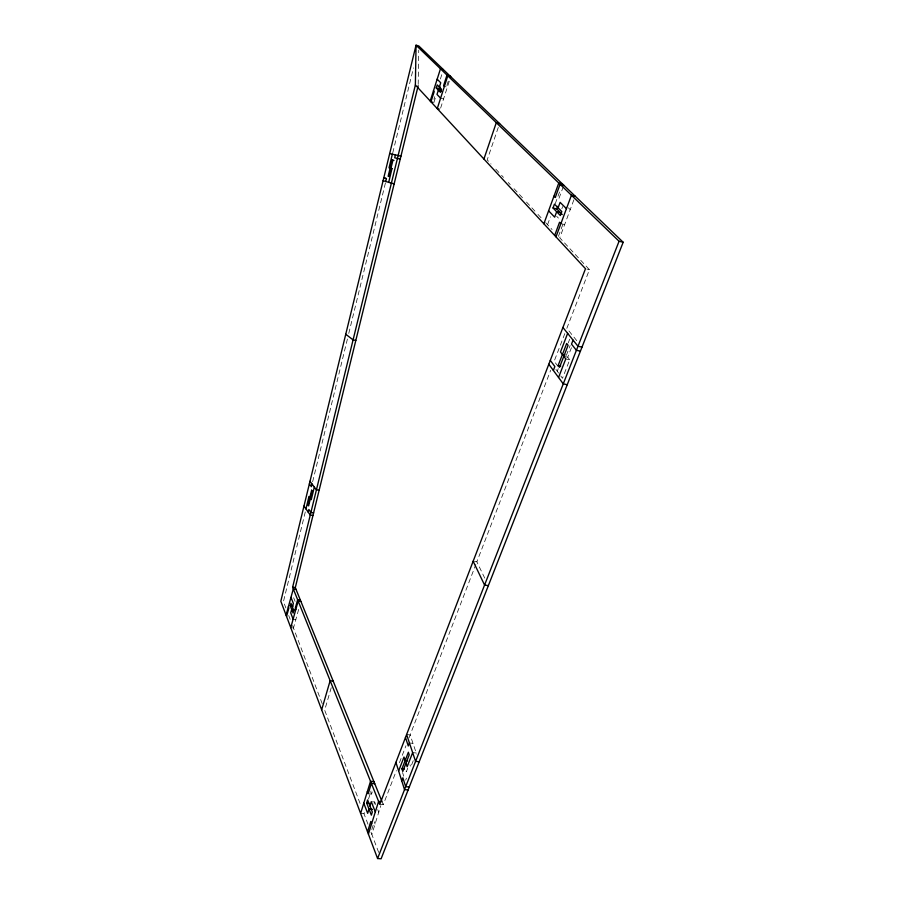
<?xml version="1.0" encoding="UTF-8"?>
<svg xmlns="http://www.w3.org/2000/svg" width="904" height="904" viewBox="0 0 904 904"><rect width="100%" height="100%" fill="white"/><g stroke="black" fill="none" stroke-linecap="round" stroke-linejoin="round"><path stroke-width="0.68" stroke-dasharray="4.52 3.39" d="M418.19 84.388L418.733 50.093M305.292 511.935L283.449 601.601L285.856 607.929M312.648 481.753L347.78 337.508M348.774 333.418L385.477 182.766M392.765 152.855L413.456 67.902M298.67 609.398L293.472 628.009L290.76 627.647M331.237 687.684L324.672 710.171L361.001 805.871M367.984 824.267L363.996 813.736L365.171 809.894M368.538 799.012L371.013 790.989M369.295 793.848L371.555 794.062L372.358 791.475M374.03 804.131L374.697 801.984L372.414 801.769M371.804 829.567L373.42 824.369M378.663 852.382L371.838 834.403L380.821 805.634M433.931 99.248L434.756 96.683M440.395 78.998L442.146 73.506M433.852 102.604L435.909 96.186M448.26 81.168L446.553 86.445L447.344 87.225L444.384 86.411M440.621 108.107L449.48 80.592M498.262 127.464L487.199 159.884L491.03 163.997M547.553 224.689L550.446 216.802M555.259 203.682L560.084 190.552M563.328 186.574L558.966 198.428L555.259 197.479M561.847 208.756L562.661 206.575M558.423 236.362L563.316 223.186L564.661 224.587L562.152 223.955M573.859 199.874L559.745 237.786L589.442 269.663L566.831 328.344L577.78 341.915M379.793 804.368L383.251 804.684L396.404 770.581M399.432 762.705L405.975 745.732M409.003 737.89L475.843 564.435M484.725 578.108L476.86 561.813L550.672 370.312M564.808 333.61L554.175 361.216L558.762 367.352M557.259 371.228L558.265 368.64M568.232 342.932L569.678 339.203M566.333 355.374L570.153 345.554M407.715 768.264L406.337 771.813L405.5 769.225M560.774 375.974L562.491 378.29L569.723 359.758L567.746 357.193L572.062 346.13M405.67 780.107L406.438 778.141M413.241 760.705L410.744 767.123L409.953 764.727M360.617 813.43L363.996 813.736M412.653 752.625L416.247 753.009M409.433 742.975L412.992 743.359M406.608 734.523L410.145 734.918L416.608 754.083M293.122 619.161L295.845 619.522M474.397 561.429L476.86 561.813M565.768 358.911L569.723 359.758M563.802 356.357L567.746 357.193M586.809 269.042L589.442 269.663M440.598 98.186L443.548 98.988M568.413 207.83L570.221 209.649M556.661 216.282L558.401 218.09M495.821 169.138L500.613 174.28M501.573 175.308L503.483 177.365M508.274 182.506L510.195 184.563M514.026 188.687L522.648 197.942M526.478 202.055L537.021 213.367M537.97 214.395L541.801 218.508M545.643 222.633L552.084 229.548M555.926 369.431L559.971 374.889M382.053 801.701L383.251 804.684M293.653 597.747L295.099 601.386M370.719 791.96L371.555 794.062M374.697 801.984L375.714 804.549M377.748 809.668L378.765 812.233M374.233 821.77L375.092 823.985M370.99 832.166L371.838 834.403M288.726 615.511L290.173 619.308M292.534 625.523L322.197 703.651M402.551 772.524L403.726 776.197"/><path stroke-width="1.36" d="M415.377 84.987L585.487 268.725L379.793 804.368L292.625 587.227L415.377 84.987L416.043 45.2L418.789 45.98L623.172 242.261L381.092 858.8L377.578 858.517L280.828 601.239L416.043 45.2L619.07 241.244L623.172 242.261M305.959 508.918L308.987 496.477L309.823 497.641M312.027 484.002L311.371 486.657L309.349 483.934M385.703 181.512L386.415 178.608L383.793 177.839L386.415 178.619M392.37 154.143L389.036 167.85L391.963 168.607L388.686 182.405M392.121 159.997L388.155 176.269L388.946 176.495L392.924 160.2L392.121 159.997L393.952 160.46M308.207 512.15L308.863 509.506L310.908 512.41L313.598 512.851M314.332 487.075L311.27 499.641L310.422 498.466M395.41 154.844L394.698 157.782L400.212 159.138L295.303 587.611L382.053 801.701M400.212 159.138L418.168 85.756M286.059 615.149L293.303 588.945L295.992 589.329M286.545 616.449L288.862 608.076L288.365 606.787M290.286 605.804L290.975 603.296L293.811 610.584L293.111 613.104L290.286 605.804L292.975 606.177M292.387 606.923L293.359 603.431L290.975 597.374M290.76 627.647L298.162 601.047L300.896 601.42M321.654 709.821L330.141 680.701L333.169 681.062M360.617 813.43L370.527 781.282L373.906 781.61M366.662 803.023L367.612 799.961L372.312 812.041L371.352 815.137L366.662 803.023L368.922 803.238M369.951 805.961L371.273 801.667L375.307 811.928M367.555 831.872L370.798 821.465L371.646 823.691M368.403 834.109L378.595 801.385L380.9 801.599M430.214 101.022L440.474 68.794L443.389 69.608M436.27 87.982L437.253 84.908L441.502 89.236L440.508 92.344L436.27 87.982L439.186 88.784L441.31 90.954L438.372 90.151L437.005 94.434L440.598 98.186M439.367 87.066L440.745 82.761L437.163 79.179M439.186 88.784L439.841 86.739M483.922 159.025L496.296 122.684L499.596 123.577M543.869 223.774L558.774 183.015L562.491 183.987M553.033 207.999L554.457 204.101L561.813 211.581L560.356 215.525L553.033 207.999L556.751 208.926L562.265 214.564M556.751 208.926L557.7 206.338M558.107 207.818L560.118 202.36L566.435 208.688M554.672 235.435L559.553 222.248L560.887 223.65M555.983 236.859L571.43 195.241L575.226 196.213M398.63 770.942L404.009 757.032L405.161 760.58L407.534 760.829M409.433 742.975L408.28 745.969L405.467 737.506M553.35 370.414L554.853 366.527L550.299 360.391M567.655 333.373L560.469 352.006L562.401 354.526L565.023 355.091M401.952 768.863L408.382 752.252L409.229 754.817L402.777 771.451L401.952 768.863L404.314 769.112M558.152 365.498L566.684 343.475L568.096 345.272L559.531 367.352L558.152 365.498L560.774 366.052M401.726 780.74L402.868 777.79L405.693 786.661L409.286 787.011M412.653 752.625L407.162 766.761L405.998 763.157M558.548 377.465L565.768 358.911L563.802 356.357M573.068 340.119L571.509 344.13L576.413 350.289L580.424 351.159M377.578 858.517L619.07 241.244M372.403 809.351L368.99 809.046L367.668 813.317L363.781 803.193M374.753 783.7L371.363 783.372L368.165 793.746L367.329 791.633M408.122 789.983L404.529 789.633L395.918 762.343M419.196 761.756L415.58 761.383L406.608 734.523M294.388 609.804L291.687 609.432L290.726 612.923L293.122 619.161M300.365 600.12L297.642 599.736L295.269 608.279L295.777 609.601M292.625 587.227L295.303 587.611M488.363 585.622L484.567 585.046L473.154 561.237M312.953 515.517L310.253 515.088L303.97 506.07M319.123 490.296L316.423 489.844L309.993 481.301M355.814 340.458L353.08 339.893L345.757 334.231M567.249 384.708L563.271 383.884L548.807 364.244M582.006 347.125L577.984 346.255L562.921 327.485M389.703 153.533L400.935 156.177M394.144 183.907L383.093 180.721M560.412 212.666L556.672 211.728L554.672 217.152L548.604 210.835M563.813 185.252L560.084 184.292L555.259 197.479L553.96 196.191M390.923 168.359L392.042 168.652M439.22 109.147L437.253 108.616L447.774 75.834L450.746 76.67M432.892 102.333L430.948 101.813L434.225 91.541L433.479 90.762M449.955 75.902L446.983 75.077L443.604 85.631L444.384 86.411M311.631 490.217L308.015 505.031L308.614 505.878L312.23 491.041L311.631 490.217"/></g></svg>
